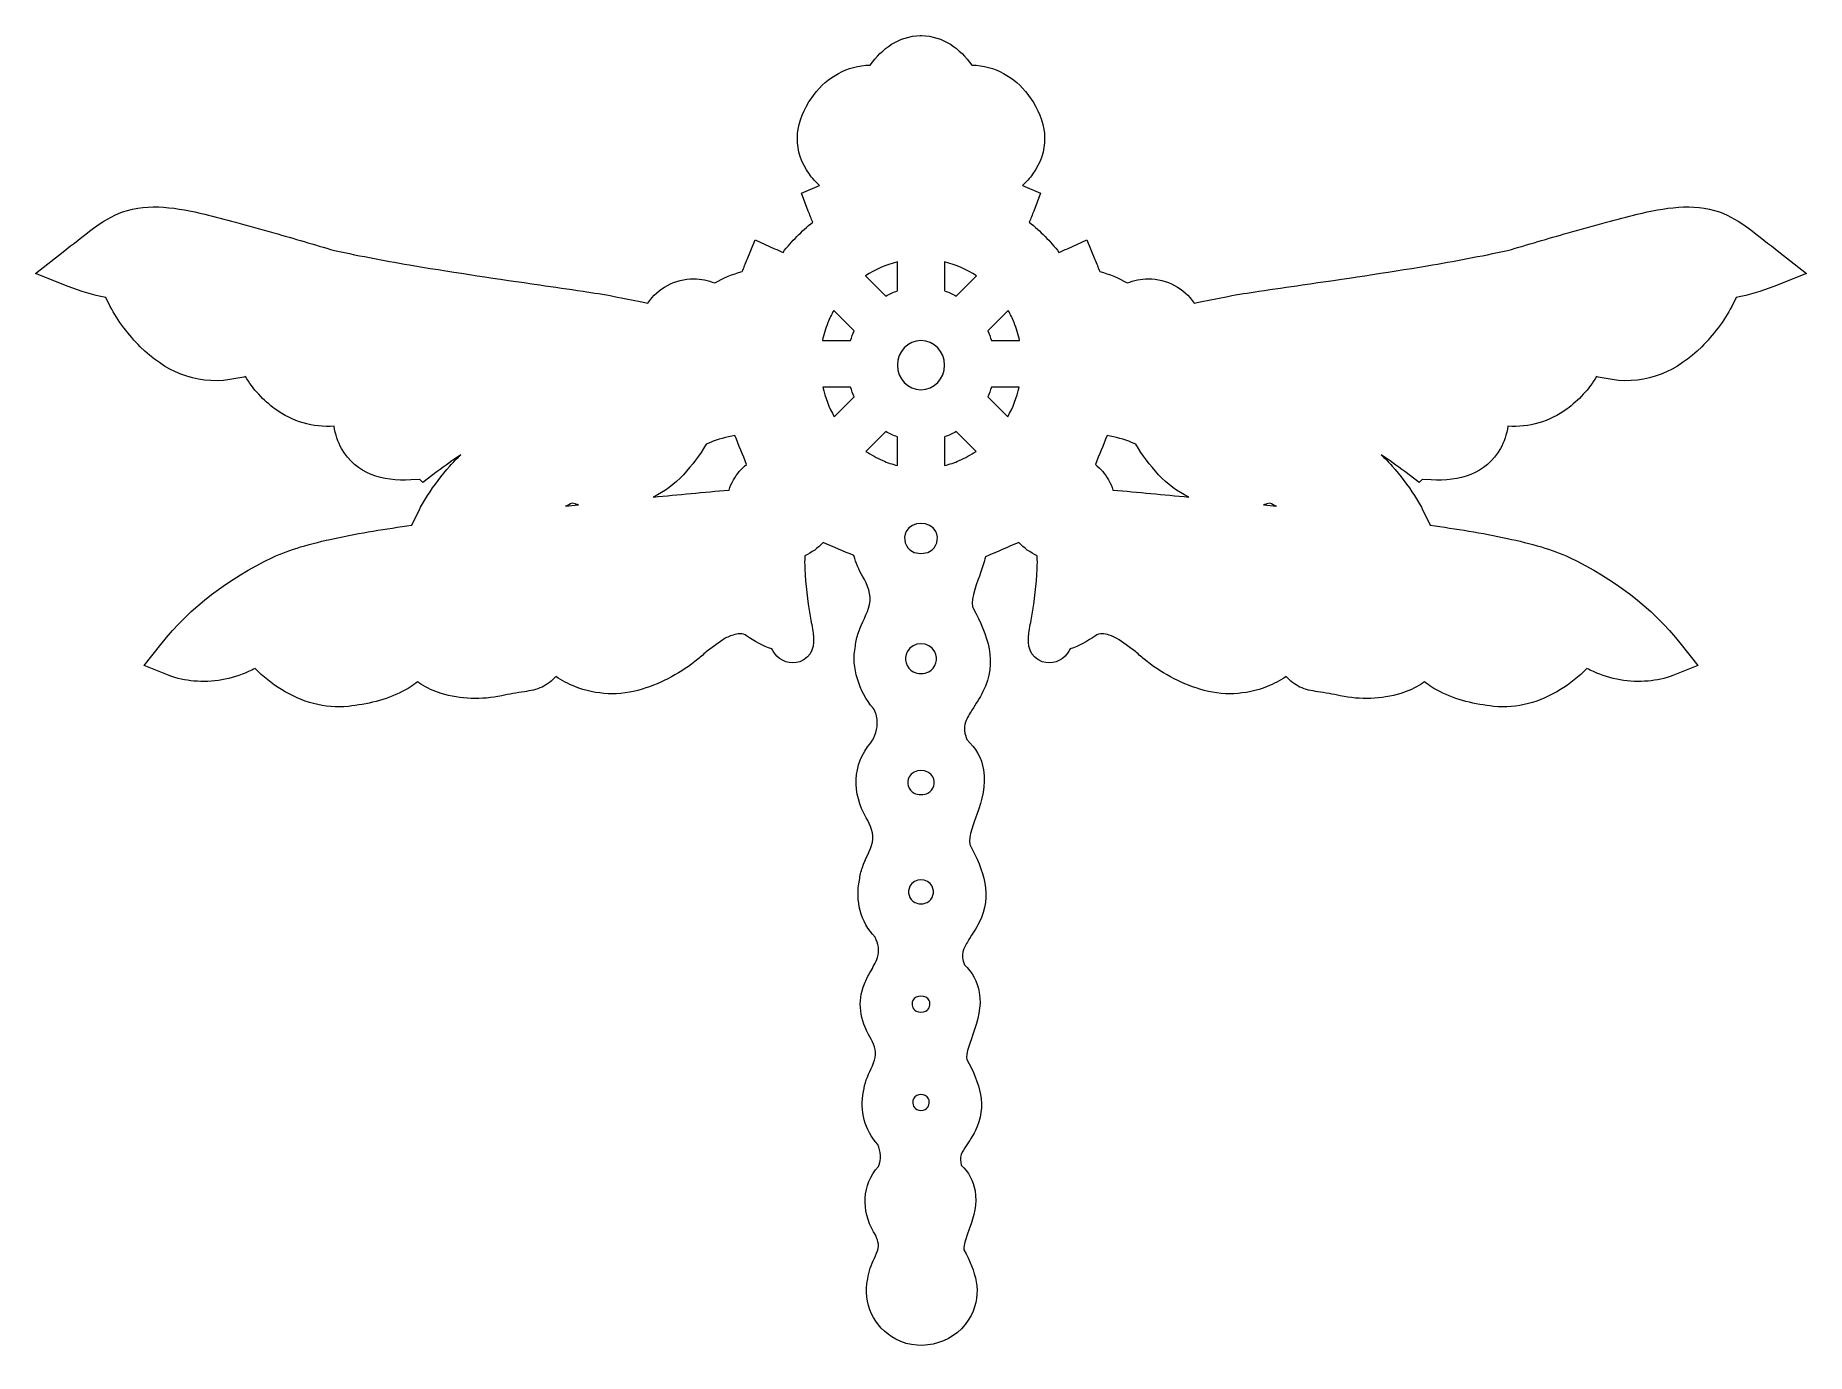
# Model space of a CAD drawing. Header units: millimetres. Extents: x -219 to 219, y -164 to 162.
import ezdxf

# ---------------------------------------------------------------- set-up
doc = ezdxf.new("R2010")
doc.units = ezdxf.units.MM
doc.header["$MEASUREMENT"] = 0
doc.layers.add('Layer 1', color=7, linetype='Continuous')

msp = doc.modelspace()

# ---------------------------------------------------------------- linework, layer by layer
at = {"layer": 'Layer 1', "lineweight": 20}
for points, knots in [([(-143.3159, 59.7385), (-139.8063, 53.4908), (-133.0834, 51.552), (-126.2243, 51.9822), (-126.2243, 51.9822), (-124.1264, 52.1138), (-124.1264, 52.1138), (-124.1264, 52.1138), (-124.0698, 52.177), (-124.0698, 52.177), (-124.0698, 52.177), (-123.2167, 51.3246), (-123.2167, 51.3246), (-123.2167, 51.3246), (-119.6546, 54.0344), (-119.6546, 54.0344), (-117.7568, 55.4782), (-115.813, 56.8648), (-113.8468, 58.2192), (-114.7666, 57.3054), (-115.6591, 56.3628), (-116.5234, 55.3925), (-118.5576, 53.1087), (-120.4356, 50.6769), (-122.0866, 48.1108), (-122.7758, 47.0395), (-123.4468, 45.9457), (-124.0076, 44.8034), (-124.0076, 44.8034), (-125.9844, 40.7765), (-125.9844, 40.7765), (-132.37, 39.8788), (-138.7461, 38.8719), (-145.0495, 37.5171), (-147.8756, 36.9098), (-150.6884, 36.2312), (-153.4562, 35.4014), (-155.8292, 34.69), (-158.191, 33.871), (-160.4173, 32.7879), (-171.4221, 27.4346), (-180.4621, 20.8251), (-188.0554, 11.264), (-188.0554, 11.264), (-192.1604, 6.0954), (-192.1604, 6.0954), (-192.1604, 6.0954), (-185.9948, 3.5905), (-185.9948, 3.5905), (-184.1251, 2.8309), (-181.8594, 2.4165), (-179.8461, 2.2386), (-175.2128, 1.8294), (-170.5634, 2.6483), (-166.3438, 4.5663), (-165.7957, 4.8155), (-165.2571, 5.0832), (-164.7249, 5.3631), (-164.7249, 5.3631), (-164.6859, 5.3209), (-164.6859, 5.3209), (-162.8653, 3.3517), (-160.4633, 1.529), (-158.1719, 0.1154), (-153.2444, -2.9247), (-147.4883, -4.6828), (-141.6395, -4.0305), (-137.0967, -3.5239), (-132.4148, -2.4664), (-128.3357, -0.3871), (-127.0253, 0.2809), (-125.7155, 1.0916), (-124.5337, 2.0428), (-124.2843, 1.8444), (-124.0253, 1.6572), (-123.7595, 1.4811), (-122.2279, 0.4663), (-120.4481, -0.2707), (-118.6896, -0.8118), (-113.9089, -2.2831), (-108.625, -2.4667), (-103.7362, -1.4137), (-101.8784, -1.0135), (-100.0043, -0.6986), (-98.1262, -0.4064), (-96.6018, -0.1691), (-95.1666, 0.0805), (-93.7608, 0.7514), (-92.4542, 1.375), (-91.3513, 2.3004), (-90.3512, 3.3301), (-88.8681, 2.3515), (-87.2101, 1.5146), (-85.6669, 0.8953), (-80.3124, -1.2537), (-74.5416, -1.5061), (-69.0238, 0.2104), (-63.9891, 1.7766), (-59.2826, 4.3213), (-55.2283, 7.6455), (-54.4183, 8.3096), (-53.6256, 9.0045), (-52.8685, 9.731), (-52.8685, 9.731), (-49.0374, 12.4445), (-49.0374, 12.4445), (-48.3464, 12.9339), (-47.3192, 13.3742), (-46.5056, 13.6187), (-45.4114, 13.9475), (-44.1665, 14.109), (-43.1755, 13.4249), (-41.3684, 12.1775), (-39.1604, 10.7912), (-36.9645, 10.2039), (-36.7527, 9.8192), (-36.5194, 9.4475), (-36.2595, 9.1003), (-34.7994, 7.1497), (-32.4444, 6.1749), (-30.0431, 7.0215), (-26.7664, 8.1768), (-26.3185, 11.1295), (-26.7341, 14.0693), (-26.9352, 15.4915), (-27.2009, 16.9028), (-27.4413, 18.3187), (-28.097, 22.1794), (-28.662, 26.0784), (-28.7891, 29.995), (-28.824, 31.0701), (-28.8273, 32.1505), (-28.7787, 33.2276), (-27.0464, 34.0077), (-25.5057, 35.1333), (-24.2478, 36.5321), (-21.7066, 35.4359), (-19.1659, 34.3386), (-16.6207, 33.2516), (-16.1585, 31.4628), (-15.427, 29.7491), (-14.4912, 28.1427), (-13.2594, 26.0281), (-12.2211, 23.6326), (-12.7624, 21.1519), (-13.2564, 18.8876), (-14.7349, 16.5311), (-15.5038, 14.2643), (-15.8784, 13.16), (-16.1493, 12.0296), (-16.2769, 10.8724), (-17.359, 5.4861), (-15.325, -0.2997), (-11.8794, -4.4966), (-11.201, -5.3229), (-10.89, -6.6203), (-10.8458, -7.6605), (-10.7649, -9.5608), (-11.4304, -11.4198), (-12.4214, -13.0305), (-17.08, -18.3925), (-17.0631, -25.6179), (-13.5791, -31.6058), (-12.5233, -33.4206), (-11.5946, -35.5111), (-12.0586, -37.6428), (-12.4975, -39.6594), (-13.8435, -41.8183), (-14.5327, -43.8473), (-14.8819, -44.8753), (-15.1349, -45.9275), (-15.2561, -47.0045), (-16.3028, -52.089), (-15.0178, -57.3217), (-11.4076, -61.1306), (-10.6472, -62.7454), (-10.1963, -64.393), (-10.7906, -66.1625), (-11.1981, -67.3756), (-11.9296, -68.574), (-12.556, -69.6918), (-13.0967, -70.6566), (-13.6146, -71.6279), (-14.0254, -72.6545), (-15.8748, -77.2761), (-15.1224, -81.5627), (-12.668, -85.79), (-11.7889, -87.3041), (-10.9695, -89.0934), (-11.3558, -90.8752), (-11.7395, -92.6454), (-12.9507, -94.6008), (-13.5603, -96.3921), (-13.8857, -97.3479), (-14.1216, -98.3266), (-14.2362, -99.328), (-15.1946, -104.0167), (-14.017, -108.8413), (-10.721, -112.3746), (-9.9635, -114.132), (-9.7956, -116.0444), (-10.5717, -117.8169), (-14.6928, -122.3922), (-14.7929, -128.7589), (-11.7526, -133.9862), (-11.0504, -135.1939), (-10.3366, -136.6834), (-10.6476, -138.1132), (-10.9811, -139.6461), (-12.0641, -141.4019), (-12.5959, -142.9674), (-12.8934, -143.8429), (-13.1093, -144.7392), (-13.2162, -145.656), (-14.446, -151.7059), (-11.8062, -157.5515), (-6.2549, -160.5401), (0.3792, -164.1115), (8.9804, -161.2504), (12.3456, -154.6597), (15.2665, -148.939), (13.393, -143.7219), (10.5888, -138.4651), (10.3147, -137.4679), (11.6444, -134.0848), (11.9765, -133.1241), (13.0195, -130.1072), (13.8695, -127.0685), (13.3335, -123.8531), (12.9164, -121.3511), (11.7203, -119.214), (9.9202, -117.4742), (9.6829, -116.6227), (9.5913, -115.7613), (9.9089, -114.8956), (10.1846, -114.1442), (10.7034, -113.3746), (11.1422, -112.7051), (11.9247, -111.5116), (12.6772, -110.3538), (13.3274, -109.0805), (16.5183, -102.8308), (14.3968, -97.1212), (11.3327, -91.3868), (10.807, -90.338), (12.5099, -85.999), (12.8788, -84.9319), (14.0148, -81.6465), (14.9652, -78.3111), (14.3804, -74.8028), (13.9309, -72.1061), (12.6365, -69.8066), (10.6828, -67.9327), (10.254, -66.7772), (10.0209, -65.5899), (10.4133, -64.3724), (10.7116, -63.4467), (11.3056, -62.5102), (11.8246, -61.689), (12.6993, -60.3051), (13.563, -58.9673), (14.309, -57.5064), (17.7632, -50.7411), (15.4102, -44.5522), (12.0976, -38.3526), (12.0536, -38.2703), (12.0216, -38.1829), (11.9984, -38.0929), (11.5835, -36.4811), (13.2352, -32.3242), (13.7812, -30.7453), (15.0111, -27.1894), (16.0598, -23.5488), (15.4278, -19.7575), (14.9319, -16.7817), (13.4747, -14.2737), (11.2843, -12.2447), (10.7622, -10.8463), (10.4697, -9.4042), (10.9602, -7.9362), (11.3067, -6.8988), (11.973, -5.8621), (12.5616, -4.9412), (13.5271, -3.4307), (14.474, -1.9693), (15.2907, -0.3696), (19.0081, 6.9106), (16.4231, 13.5802), (12.8625, 20.2444), (12.7954, 20.3698), (12.746, 20.5025), (12.7107, 20.6396), (12.2106, 22.5818), (14.0295, 27.1159), (14.6831, 29.006), (15.1381, 30.3216), (15.5724, 31.6426), (15.9189, 32.9878), (18.6712, 34.161), (21.4176, 35.3474), (24.1647, 36.5322), (25.4227, 35.1333), (26.9633, 34.0077), (28.6957, 33.2276), (28.7442, 32.1505), (28.741, 31.0701), (28.7061, 29.995), (28.579, 26.0784), (28.014, 22.1794), (27.3583, 18.3187), (27.1178, 16.9028), (26.8522, 15.4915), (26.6511, 14.0693), (26.2355, 11.1295), (26.6834, 8.1768), (29.9601, 7.0215), (32.3614, 6.1749), (34.7164, 7.1497), (36.1765, 9.1003), (36.4364, 9.4475), (36.6697, 9.8192), (36.8815, 10.2039), (39.0774, 10.7912), (41.2855, 12.1774), (43.0926, 13.4249), (44.096, 14.1174), (45.3732, 13.9419), (46.4761, 13.6024), (47.2653, 13.3596), (48.2822, 12.9205), (48.9537, 12.445), (48.9537, 12.445), (52.7855, 9.731), (52.7855, 9.731), (53.5426, 9.0045), (54.3353, 8.3096), (55.1453, 7.6455), (59.1996, 4.3213), (63.9062, 1.7766), (68.9409, 0.2104), (74.4586, -1.5061), (80.2295, -1.2537), (85.5839, 0.8953), (87.1272, 1.5146), (88.7852, 2.3515), (90.2682, 3.33), (91.2683, 2.3003), (92.3712, 1.3749), (93.6778, 0.7513), (95.0836, 0.0804), (96.5188, -0.1691), (98.0432, -0.4064), (99.9213, -0.6986), (101.7954, -1.0135), (103.6532, -1.4137), (108.542, -2.4667), (113.826, -2.2831), (118.6066, -0.8118), (120.365, -0.2707), (122.145, 0.4664), (123.6765, 1.4812), (123.9423, 1.6572), (124.2014, 1.8445), (124.4507, 2.0428), (125.6325, 1.0916), (126.9423, 0.2809), (128.2527, -0.3871), (132.3318, -2.4664), (137.0136, -3.5239), (141.5565, -4.0305), (147.4054, -4.6828), (153.1614, -2.9247), (158.0889, 0.1154), (160.3804, 1.529), (162.7823, 3.3517), (164.6029, 5.3209), (164.6029, 5.3209), (164.6419, 5.3631), (164.6419, 5.3631), (165.1741, 5.0832), (165.7127, 4.8154), (166.2608, 4.5663), (170.4801, 2.6485), (175.1291, 1.8295), (179.7621, 2.2385), (181.7756, 2.4164), (184.0418, 2.8308), (185.9118, 3.5905), (185.9118, 3.5905), (192.0774, 6.0954), (192.0774, 6.0954), (192.0774, 6.0954), (187.9724, 11.264), (187.9724, 11.264), (180.3791, 20.825), (171.3391, 27.4346), (160.3344, 32.7879), (158.1081, 33.871), (155.7463, 34.69), (153.3732, 35.4014), (150.6054, 36.2312), (147.7927, 36.9098), (144.9666, 37.5171), (138.6631, 38.8719), (132.287, 39.8788), (125.9014, 40.7765), (125.9014, 40.7765), (123.9246, 44.8034), (123.9246, 44.8034), (123.3638, 45.9457), (122.6928, 47.0395), (122.0036, 48.1108), (120.3526, 50.6769), (118.4746, 53.1087), (116.4404, 55.3925), (115.5761, 56.3628), (114.6835, 57.3054), (113.7638, 58.2192), (115.73, 56.8648), (117.6738, 55.4782), (119.5716, 54.0344), (119.5716, 54.0344), (123.1337, 51.3246), (123.1337, 51.3246), (123.1337, 51.3246), (123.9868, 52.177), (123.9868, 52.177), (123.9868, 52.177), (124.0434, 52.1138), (124.0434, 52.1138), (124.0434, 52.1138), (126.1413, 51.9822), (126.1413, 51.9822), (133.0004, 51.552), (139.7233, 53.4908), (143.2329, 59.7385), (144.129, 61.3334), (144.7944, 63.2897), (145.1058, 65.2364), (150.3314, 64.9083), (155.3401, 66.3499), (159.7146, 69.5377), (162.457, 71.5362), (165.2977, 74.555), (166.9685, 77.5316), (168.2673, 77.2675), (169.5704, 77.0239), (170.8788, 76.8097), (179.4425, 75.4085), (187.1297, 79.04), (193.0539, 84.94), (195.839, 87.7139), (198.6545, 91.37), (200.4316, 94.8566), (200.4316, 94.8566), (201.5562, 97.063), (201.5562, 97.063), (204.7124, 97.7493), (207.8188, 98.6604), (210.8233, 99.8349), (210.8233, 99.8349), (218.955, 103.0136), (218.955, 103.0136), (218.955, 103.0136), (212.1063, 108.3676), (212.1063, 108.3676), (209.6117, 110.3177), (207.179, 112.342), (204.6179, 114.2094), (202.3705, 115.848), (200.0393, 117.3055), (197.3991, 118.2565), (190.8767, 120.6058), (183.6156, 119.2067), (177.0694, 117.6962), (174.5356, 117.1116), (172.0248, 116.4365), (169.5164, 115.755), (166.3318, 114.8899), (163.1557, 113.9945), (159.983, 113.0879), (154.9921, 111.6617), (150.01, 110.2055), (145.0332, 108.7319), (138.4473, 107.2987), (131.8147, 106.0794), (125.1682, 104.9521), (114.8836, 103.2077), (104.5586, 101.7054), (94.2329, 100.2192), (90.6675, 99.7061), (87.1016, 99.1962), (83.5403, 98.6564), (80.9698, 98.2668), (78.3989, 97.8748), (75.8471, 97.3783), (73.5633, 96.934), (71.2834, 96.4704), (69.003, 96.0097), (68.5159, 95.9113), (68.0288, 95.8125), (67.5416, 95.7141), (65.0404, 99.4085), (60.7841, 101.7076), (56.1572, 101.7076), (54.3628, 101.7076), (52.596, 101.3632), (50.9509, 100.6972), (48.838, 101.9496), (46.5755, 102.9055), (44.1857, 103.5106), (43.7786, 104.5116), (43.3697, 105.512), (42.9582, 106.5113), (42.9582, 106.5113), (40.9728, 111.3338), (40.9728, 111.3338), (40.9728, 111.3338), (36.155, 109.1785), (36.155, 109.1785), (35.464, 108.8693), (34.7719, 108.5626), (34.0786, 108.2581), (31.9466, 111.0257), (29.4791, 113.5307), (26.7296, 115.7102), (27.1038, 116.6264), (27.4687, 117.5465), (27.8224, 118.4706), (27.8224, 118.4706), (29.5314, 122.9362), (29.5314, 122.9362), (29.5314, 122.9362), (25.0687, 124.8088), (25.0687, 124.8088), (26.0055, 125.6805), (26.8547, 126.6213), (27.5494, 127.5706), (31.6763, 133.2103), (31.3097, 139.7278), (27.6616, 145.4911), (27.274, 146.1035), (26.8599, 146.6999), (26.4175, 147.2753), (23.018, 151.6971), (18.2816, 154.4548), (12.5744, 154.5891), (12.5522, 154.5897), (12.5298, 154.5901), (12.5076, 154.5906), (9.6232, 158.6772), (5.406, 161.7441), (0.1335, 161.92), (0.1335, 161.92), (-0.0415, 161.9258), (-0.0415, 161.9258), (-0.0415, 161.9258), (-0.2165, 161.92), (-0.2165, 161.92), (-5.4889, 161.7441), (-9.7061, 158.6771), (-12.5906, 154.5906), (-12.6129, 154.5901), (-12.6352, 154.5897), (-12.6574, 154.5891), (-18.3646, 154.4548), (-23.101, 151.6971), (-26.5005, 147.2753), (-26.9429, 146.6998), (-27.357, 146.1035), (-27.7446, 145.4911), (-31.3925, 139.7281), (-31.7594, 133.2111), (-27.633, 127.5715), (-26.9379, 126.6215), (-26.0886, 125.6806), (-25.1515, 124.8089), (-25.1515, 124.8089), (-29.6145, 122.9361), (-29.6145, 122.9361), (-29.6145, 122.9361), (-27.9053, 118.4704), (-27.9053, 118.4704), (-27.5515, 117.5464), (-27.1866, 116.6264), (-26.8126, 115.7102), (-29.562, 113.5307), (-32.0296, 111.0257), (-34.1616, 108.2581), (-34.8549, 108.5626), (-35.547, 108.8693), (-36.238, 109.1785), (-36.238, 109.1785), (-41.0558, 111.3338), (-41.0558, 111.3338), (-41.0558, 111.3338), (-43.0412, 106.5113), (-43.0412, 106.5113), (-43.4527, 105.512), (-43.8616, 104.5116), (-44.2687, 103.5106), (-46.6585, 102.9055), (-48.921, 101.9496), (-51.034, 100.6972), (-52.6789, 101.3632), (-54.4457, 101.7076), (-56.2401, 101.7076), (-60.867, 101.7076), (-65.1234, 99.4085), (-67.6246, 95.7141), (-68.1118, 95.8125), (-68.5989, 95.9113), (-69.0861, 96.0097), (-71.3664, 96.4704), (-73.6463, 96.934), (-75.9301, 97.3783), (-78.4819, 97.8748), (-81.0528, 98.2668), (-83.6233, 98.6564), (-87.1846, 99.1962), (-90.7506, 99.7061), (-94.3159, 100.2192), (-104.6417, 101.7054), (-114.9666, 103.2077), (-125.2512, 104.9521), (-131.8977, 106.0794), (-138.5303, 107.2987), (-145.1162, 108.7319), (-150.093, 110.2055), (-155.0751, 111.6617), (-160.0661, 113.0879), (-163.2387, 113.9945), (-166.4148, 114.8899), (-169.5995, 115.755), (-172.1078, 116.4365), (-174.6186, 117.1116), (-177.1524, 117.6962), (-183.6987, 119.2066), (-190.9597, 120.6058), (-197.4821, 118.2565), (-200.1223, 117.3055), (-202.4535, 115.848), (-204.7008, 114.2094), (-207.2619, 112.342), (-209.6946, 110.3177), (-212.1892, 108.3676), (-212.1892, 108.3676), (-219.0376, 103.0136), (-219.0376, 103.0136), (-219.0376, 103.0136), (-210.9062, 99.8349), (-210.9062, 99.8349), (-207.9021, 98.6605), (-204.7963, 97.7495), (-201.6404, 97.0633), (-201.6404, 97.0633), (-200.5138, 94.8549), (-200.5138, 94.8549), (-198.7345, 91.3671), (-195.9235, 87.7153), (-193.1369, 84.94), (-187.2127, 79.04), (-179.5255, 75.4085), (-170.9618, 76.8097), (-169.6534, 77.0239), (-168.3503, 77.2675), (-167.0515, 77.5316), (-165.3807, 74.555), (-162.54, 71.5362), (-159.7976, 69.5377), (-155.4231, 66.3499), (-150.4145, 64.9084), (-145.1888, 65.2364), (-144.8775, 63.2898), (-144.212, 61.3334), (-143.3159, 59.7385)], [0, 0, 0, 0, 0.00444444, 0.00444444, 0.00444444, 0.00888889, 0.00888889, 0.00888889, 0.01333333, 0.01333333, 0.01333333, 0.01777778, 0.01777778, 0.01777778, 0.02222222, 0.02222222, 0.02222222, 0.02666667, 0.02666667, 0.02666667, 0.03111111, 0.03111111, 0.03111111, 0.03555556, 0.03555556, 0.03555556, 0.04, 0.04, 0.04, 0.04444444, 0.04444444, 0.04444444, 0.04888889, 0.04888889, 0.04888889, 0.05333333, 0.05333333, 0.05333333, 0.05777778, 0.05777778, 0.05777778, 0.06222222, 0.06222222, 0.06222222, 0.06666667, 0.06666667, 0.06666667, 0.07111111, 0.07111111, 0.07111111, 0.07555556, 0.07555556, 0.07555556, 0.08, 0.08, 0.08, 0.08444444, 0.08444444, 0.08444444, 0.08888889, 0.08888889, 0.08888889, 0.09333333, 0.09333333, 0.09333333, 0.09777778, 0.09777778, 0.09777778, 0.10222222, 0.10222222, 0.10222222, 0.10666667, 0.10666667, 0.10666667, 0.11111111, 0.11111111, 0.11111111, 0.11555556, 0.11555556, 0.11555556, 0.12, 0.12, 0.12, 0.12444444, 0.12444444, 0.12444444, 0.12888889, 0.12888889, 0.12888889, 0.13333333, 0.13333333, 0.13333333, 0.13777778, 0.13777778, 0.13777778, 0.14222222, 0.14222222, 0.14222222, 0.14666667, 0.14666667, 0.14666667, 0.15111111, 0.15111111, 0.15111111, 0.15555556, 0.15555556, 0.15555556, 0.16, 0.16, 0.16, 0.16444444, 0.16444444, 0.16444444, 0.16888889, 0.16888889, 0.16888889, 0.17333333, 0.17333333, 0.17333333, 0.17777778, 0.17777778, 0.17777778, 0.18222222, 0.18222222, 0.18222222, 0.18666667, 0.18666667, 0.18666667, 0.19111111, 0.19111111, 0.19111111, 0.19555556, 0.19555556, 0.19555556, 0.2, 0.2, 0.2, 0.20444444, 0.20444444, 0.20444444, 0.20888889, 0.20888889, 0.20888889, 0.21333333, 0.21333333, 0.21333333, 0.21777778, 0.21777778, 0.21777778, 0.22222222, 0.22222222, 0.22222222, 0.22666667, 0.22666667, 0.22666667, 0.23111111, 0.23111111, 0.23111111, 0.23555556, 0.23555556, 0.23555556, 0.24, 0.24, 0.24, 0.24444444, 0.24444444, 0.24444444, 0.24888889, 0.24888889, 0.24888889, 0.25333333, 0.25333333, 0.25333333, 0.25777778, 0.25777778, 0.25777778, 0.26222222, 0.26222222, 0.26222222, 0.26666667, 0.26666667, 0.26666667, 0.27111111, 0.27111111, 0.27111111, 0.27555556, 0.27555556, 0.27555556, 0.28, 0.28, 0.28, 0.28444444, 0.28444444, 0.28444444, 0.28888889, 0.28888889, 0.28888889, 0.29333333, 0.29333333, 0.29333333, 0.29777778, 0.29777778, 0.29777778, 0.30222222, 0.30222222, 0.30222222, 0.30666667, 0.30666667, 0.30666667, 0.31111111, 0.31111111, 0.31111111, 0.31555556, 0.31555556, 0.31555556, 0.32, 0.32, 0.32, 0.32444444, 0.32444444, 0.32444444, 0.32888889, 0.32888889, 0.32888889, 0.33333333, 0.33333333, 0.33333333, 0.33777778, 0.33777778, 0.33777778, 0.34222222, 0.34222222, 0.34222222, 0.34666667, 0.34666667, 0.34666667, 0.35111111, 0.35111111, 0.35111111, 0.35555556, 0.35555556, 0.35555556, 0.36, 0.36, 0.36, 0.36444444, 0.36444444, 0.36444444, 0.36888889, 0.36888889, 0.36888889, 0.37333333, 0.37333333, 0.37333333, 0.37777778, 0.37777778, 0.37777778, 0.38222222, 0.38222222, 0.38222222, 0.38666667, 0.38666667, 0.38666667, 0.39111111, 0.39111111, 0.39111111, 0.39555556, 0.39555556, 0.39555556, 0.4, 0.4, 0.4, 0.40444444, 0.40444444, 0.40444444, 0.40888889, 0.40888889, 0.40888889, 0.41333333, 0.41333333, 0.41333333, 0.41777778, 0.41777778, 0.41777778, 0.42222222, 0.42222222, 0.42222222, 0.42666667, 0.42666667, 0.42666667, 0.43111111, 0.43111111, 0.43111111, 0.43555556, 0.43555556, 0.43555556, 0.44, 0.44, 0.44, 0.44444444, 0.44444444, 0.44444444, 0.44888889, 0.44888889, 0.44888889, 0.45333333, 0.45333333, 0.45333333, 0.45777778, 0.45777778, 0.45777778, 0.46222222, 0.46222222, 0.46222222, 0.46666667, 0.46666667, 0.46666667, 0.47111111, 0.47111111, 0.47111111, 0.47555556, 0.47555556, 0.47555556, 0.48, 0.48, 0.48, 0.48444444, 0.48444444, 0.48444444, 0.48888889, 0.48888889, 0.48888889, 0.49333333, 0.49333333, 0.49333333, 0.49777778, 0.49777778, 0.49777778, 0.50222222, 0.50222222, 0.50222222, 0.50666667, 0.50666667, 0.50666667, 0.51111111, 0.51111111, 0.51111111, 0.51555556, 0.51555556, 0.51555556, 0.52, 0.52, 0.52, 0.52444444, 0.52444444, 0.52444444, 0.52888889, 0.52888889, 0.52888889, 0.53333333, 0.53333333, 0.53333333, 0.53777778, 0.53777778, 0.53777778, 0.54222222, 0.54222222, 0.54222222, 0.54666667, 0.54666667, 0.54666667, 0.55111111, 0.55111111, 0.55111111, 0.55555556, 0.55555556, 0.55555556, 0.56, 0.56, 0.56, 0.56444444, 0.56444444, 0.56444444, 0.56888889, 0.56888889, 0.56888889, 0.57333333, 0.57333333, 0.57333333, 0.57777778, 0.57777778, 0.57777778, 0.58222222, 0.58222222, 0.58222222, 0.58666667, 0.58666667, 0.58666667, 0.59111111, 0.59111111, 0.59111111, 0.59555556, 0.59555556, 0.59555556, 0.6, 0.6, 0.6, 0.60444444, 0.60444444, 0.60444444, 0.60888889, 0.60888889, 0.60888889, 0.61333333, 0.61333333, 0.61333333, 0.61777778, 0.61777778, 0.61777778, 0.62222222, 0.62222222, 0.62222222, 0.62666667, 0.62666667, 0.62666667, 0.63111111, 0.63111111, 0.63111111, 0.63555556, 0.63555556, 0.63555556, 0.64, 0.64, 0.64, 0.64444444, 0.64444444, 0.64444444, 0.64888889, 0.64888889, 0.64888889, 0.65333333, 0.65333333, 0.65333333, 0.65777778, 0.65777778, 0.65777778, 0.66222222, 0.66222222, 0.66222222, 0.66666667, 0.66666667, 0.66666667, 0.67111111, 0.67111111, 0.67111111, 0.67555556, 0.67555556, 0.67555556, 0.68, 0.68, 0.68, 0.68444444, 0.68444444, 0.68444444, 0.68888889, 0.68888889, 0.68888889, 0.69333333, 0.69333333, 0.69333333, 0.69777778, 0.69777778, 0.69777778, 0.70222222, 0.70222222, 0.70222222, 0.70666667, 0.70666667, 0.70666667, 0.71111111, 0.71111111, 0.71111111, 0.71555556, 0.71555556, 0.71555556, 0.72, 0.72, 0.72, 0.72444444, 0.72444444, 0.72444444, 0.72888889, 0.72888889, 0.72888889, 0.73333333, 0.73333333, 0.73333333, 0.73777778, 0.73777778, 0.73777778, 0.74222222, 0.74222222, 0.74222222, 0.74666667, 0.74666667, 0.74666667, 0.75111111, 0.75111111, 0.75111111, 0.75555556, 0.75555556, 0.75555556, 0.76, 0.76, 0.76, 0.76444444, 0.76444444, 0.76444444, 0.76888889, 0.76888889, 0.76888889, 0.77333333, 0.77333333, 0.77333333, 0.77777778, 0.77777778, 0.77777778, 0.78222222, 0.78222222, 0.78222222, 0.78666667, 0.78666667, 0.78666667, 0.79111111, 0.79111111, 0.79111111, 0.79555556, 0.79555556, 0.79555556, 0.8, 0.8, 0.8, 0.80444444, 0.80444444, 0.80444444, 0.80888889, 0.80888889, 0.80888889, 0.81333333, 0.81333333, 0.81333333, 0.81777778, 0.81777778, 0.81777778, 0.82222222, 0.82222222, 0.82222222, 0.82666667, 0.82666667, 0.82666667, 0.83111111, 0.83111111, 0.83111111, 0.83555556, 0.83555556, 0.83555556, 0.84, 0.84, 0.84, 0.84444444, 0.84444444, 0.84444444, 0.84888889, 0.84888889, 0.84888889, 0.85333333, 0.85333333, 0.85333333, 0.85777778, 0.85777778, 0.85777778, 0.86222222, 0.86222222, 0.86222222, 0.86666667, 0.86666667, 0.86666667, 0.87111111, 0.87111111, 0.87111111, 0.87555556, 0.87555556, 0.87555556, 0.88, 0.88, 0.88, 0.88444444, 0.88444444, 0.88444444, 0.88888889, 0.88888889, 0.88888889, 0.89333333, 0.89333333, 0.89333333, 0.89777778, 0.89777778, 0.89777778, 0.90222222, 0.90222222, 0.90222222, 0.90666667, 0.90666667, 0.90666667, 0.91111111, 0.91111111, 0.91111111, 0.91555556, 0.91555556, 0.91555556, 0.92, 0.92, 0.92, 0.92444444, 0.92444444, 0.92444444, 0.92888889, 0.92888889, 0.92888889, 0.93333333, 0.93333333, 0.93333333, 0.93777778, 0.93777778, 0.93777778, 0.94222222, 0.94222222, 0.94222222, 0.94666667, 0.94666667, 0.94666667, 0.95111111, 0.95111111, 0.95111111, 0.95555556, 0.95555556, 0.95555556, 0.96, 0.96, 0.96, 0.96444444, 0.96444444, 0.96444444, 0.96888889, 0.96888889, 0.96888889, 0.97333333, 0.97333333, 0.97333333, 0.97777778, 0.97777778, 0.97777778, 0.98222222, 0.98222222, 0.98222222, 0.98666667, 0.98666667, 0.98666667, 0.99111111, 0.99111111, 0.99111111, 0.99555556, 0.99555556, 0.99555556, 1, 1, 1, 1]), ([(-8.7173, 97.4508), (-8.7173, 97.4508), (-13.7543, 102.4442), (-13.7543, 102.4442), (-11.3779, 104.0393), (-8.7194, 105.2228), (-5.8743, 105.9116), (-5.8743, 105.9116), (-5.8743, 98.7407), (-5.8743, 98.7407), (-6.8594, 98.3946), (-7.8101, 97.9623), (-8.7173, 97.4508)], [0, 0, 0, 0, 0.25, 0.25, 0.25, 0.5, 0.5, 0.5, 0.75, 0.75, 0.75, 1, 1, 1, 1]), ([(8.6343, 97.4508), (7.7271, 97.9623), (6.7764, 98.3946), (5.7913, 98.7407), (5.7913, 98.7407), (5.7913, 105.9116), (5.7913, 105.9116), (8.6363, 105.2228), (11.2948, 104.0393), (13.6713, 102.4442), (13.6713, 102.4442), (8.6343, 97.4508), (8.6343, 97.4508)], [0, 0, 0, 0, 0.25, 0.25, 0.25, 0.5, 0.5, 0.5, 0.75, 0.75, 0.75, 1, 1, 1, 1]), ([(-24.423, 86.4473), (-24.1051, 87.952), (-23.6565, 89.4373), (-23.0741, 90.8854), (-22.6512, 91.9369), (-22.1632, 92.9498), (-21.6163, 93.9202), (-21.6163, 93.9202), (-16.5306, 88.8784), (-16.5306, 88.8784), (-16.8914, 88.089), (-17.1984, 87.2766), (-17.4503, 86.4473), (-17.4503, 86.4473), (-24.423, 86.4473), (-24.423, 86.4473)], [0, 0, 0, 0, 0.2, 0.2, 0.2, 0.4, 0.4, 0.4, 0.6, 0.6, 0.6, 0.8, 0.8, 0.8, 1, 1, 1, 1]), ([(16.4476, 88.8784), (16.4476, 88.8784), (21.5334, 93.9203), (21.5334, 93.9203), (22.0804, 92.9499), (22.5683, 91.9369), (22.9912, 90.8854), (23.5736, 89.4373), (24.0222, 87.952), (24.34, 86.4473), (24.34, 86.4473), (17.3673, 86.4473), (17.3673, 86.4473), (17.1154, 87.2766), (16.8084, 88.089), (16.4476, 88.8784)], [0, 0, 0, 0, 0.2, 0.2, 0.2, 0.4, 0.4, 0.4, 0.6, 0.6, 0.6, 0.8, 0.8, 0.8, 1, 1, 1, 1]), ([(-5.8741, 80.3616), (-5.8741, 83.7128), (-3.2627, 86.4294), (-0.0414, 86.4294), (3.1798, 86.4294), (5.7913, 83.7128), (5.7913, 80.3616), (5.7913, 77.0104), (3.1798, 74.2938), (-0.0414, 74.2938), (-3.2627, 74.2938), (-5.8741, 77.0104), (-5.8741, 80.3616)], [0, 0, 0, 0, 0.25, 0.25, 0.25, 0.5, 0.5, 0.5, 0.75, 0.75, 0.75, 1, 1, 1, 1]), ([(-21.4877, 67.5896), (-22.8057, 69.9039), (-23.7585, 72.3819), (-24.3366, 74.9348), (-24.3366, 74.9348), (-17.4504, 74.9348), (-17.4504, 74.9348), (-17.1985, 74.1055), (-16.8915, 73.2931), (-16.5308, 72.5036), (-16.5308, 72.5036), (-21.4877, 67.5896), (-21.4877, 67.5896)], [0, 0, 0, 0, 0.25, 0.25, 0.25, 0.5, 0.5, 0.5, 0.75, 0.75, 0.75, 1, 1, 1, 1]), ([(16.4478, 72.5036), (16.8085, 73.2931), (17.1155, 74.1055), (17.3674, 74.9348), (17.3674, 74.9348), (24.2536, 74.9348), (24.2536, 74.9348), (23.6757, 72.3818), (22.7229, 69.9038), (21.4048, 67.5895), (21.4048, 67.5895), (16.4478, 72.5036), (16.4478, 72.5036)], [0, 0, 0, 0, 0.25, 0.25, 0.25, 0.5, 0.5, 0.5, 0.75, 0.75, 0.75, 1, 1, 1, 1]), ([(-66.2681, 47.7484), (-63.4913, 49.0596), (-60.9682, 50.8876), (-58.8029, 53.2618), (-56.6908, 55.5777), (-54.7288, 58.0727), (-53.2011, 60.8049), (-53.2011, 60.8049), (-52.1183, 61.2567), (-52.1183, 61.2567), (-50.2974, 62.0164), (-48.1337, 62.5927), (-46.0479, 62.9517), (-45.0939, 60.5685), (-44.1275, 58.19), (-43.1655, 55.8099), (-44.4768, 54.7484), (-45.5807, 53.4503), (-46.4166, 51.9755), (-46.8661, 51.1825), (-47.2321, 50.348), (-47.5097, 49.4859), (-53.7636, 48.9212), (-60.0178, 48.3523), (-66.2681, 47.7484)], [0, 0, 0, 0, 0.125, 0.125, 0.125, 0.25, 0.25, 0.25, 0.375, 0.375, 0.375, 0.5, 0.5, 0.5, 0.625, 0.625, 0.625, 0.75, 0.75, 0.75, 0.875, 0.875, 0.875, 1, 1, 1, 1]), ([(-13.6435, 59.0477), (-13.6435, 59.0477), (-8.7172, 63.9313), (-8.7172, 63.9313), (-7.81, 63.4199), (-6.8593, 62.9876), (-5.8743, 62.6415), (-5.8743, 62.6415), (-5.8743, 55.5274), (-5.8743, 55.5274), (-7.1127, 55.8473), (-8.3266, 56.2655), (-9.5057, 56.7747), (-10.9672, 57.4057), (-12.3498, 58.1681), (-13.6435, 59.0477)], [0, 0, 0, 0, 0.2, 0.2, 0.2, 0.4, 0.4, 0.4, 0.6, 0.6, 0.6, 0.8, 0.8, 0.8, 1, 1, 1, 1]), ([(5.7913, 55.5272), (5.7913, 55.5272), (5.7913, 62.6415), (5.7913, 62.6415), (6.7763, 62.9876), (7.727, 63.4199), (8.6342, 63.9313), (8.6342, 63.9313), (13.5605, 59.0477), (13.5605, 59.0477), (12.2668, 58.1681), (10.8842, 57.4057), (9.4228, 56.7747), (8.2436, 56.2654), (7.0297, 55.8471), (5.7913, 55.5272)], [0, 0, 0, 0, 0.2, 0.2, 0.2, 0.4, 0.4, 0.4, 0.6, 0.6, 0.6, 0.8, 0.8, 0.8, 1, 1, 1, 1]), ([(47.4267, 49.4859), (47.149, 50.348), (46.7831, 51.1825), (46.3336, 51.9755), (45.4977, 53.4503), (44.3938, 54.7484), (43.0825, 55.8099), (44.0445, 58.19), (45.0109, 60.5685), (45.9649, 62.9517), (48.0507, 62.5927), (50.2144, 62.0164), (52.0352, 61.2567), (52.0352, 61.2567), (53.1181, 60.8049), (53.1181, 60.8049), (54.6458, 58.0727), (56.6078, 55.5777), (58.7199, 53.2618), (60.8851, 50.8876), (63.4083, 49.0596), (66.1851, 47.7484), (59.9347, 48.3523), (53.6806, 48.9212), (47.4267, 49.4859)], [0, 0, 0, 0, 0.125, 0.125, 0.125, 0.25, 0.25, 0.25, 0.375, 0.375, 0.375, 0.5, 0.5, 0.5, 0.625, 0.625, 0.625, 0.75, 0.75, 0.75, 0.875, 0.875, 0.875, 1, 1, 1, 1]), ([(-87.9639, 45.4619), (-87.4202, 45.7105), (-86.8799, 45.9662), (-86.3433, 46.2292), (-86.3433, 46.2292), (-85.5761, 46.0258), (-85.5761, 46.0258), (-85.31, 45.9552), (-85.0386, 45.8895), (-84.763, 45.8285), (-85.8302, 45.7083), (-86.8971, 45.5862), (-87.9639, 45.4619)], [0, 0, 0, 0, 0.25, 0.25, 0.25, 0.5, 0.5, 0.5, 0.75, 0.75, 0.75, 1, 1, 1, 1]), ([(84.68, 45.8285), (84.9557, 45.8895), (85.227, 45.9552), (85.4932, 46.0258), (85.4932, 46.0258), (86.2603, 46.2292), (86.2603, 46.2292), (86.7968, 45.9662), (87.337, 45.7105), (87.8808, 45.4619), (86.8141, 45.5862), (85.7472, 45.7083), (84.68, 45.8285)], [0, 0, 0, 0, 0.25, 0.25, 0.25, 0.5, 0.5, 0.5, 0.75, 0.75, 0.75, 1, 1, 1, 1]), ([(-2.1742, 34.2679), (-3.936, 35.2372), (-4.5835, 37.4681), (-3.6988, 39.2338), (-2.3635, 41.8991), (2.2805, 41.8991), (3.6158, 39.2338), (4.5005, 37.4681), (3.853, 35.2372), (2.0912, 34.2679), (0.968, 33.65), (-1.051, 33.65), (-2.1742, 34.2679)], [0, 0, 0, 0, 0.25, 0.25, 0.25, 0.5, 0.5, 0.5, 0.75, 0.75, 0.75, 1, 1, 1, 1]), ([(-3.4505, 9.4751), (-2.0915, 12.1351), (2.0085, 12.1351), (3.3675, 9.4751), (4.2636, 7.7211), (3.6445, 5.481), (1.8681, 4.5279), (0.7971, 3.9533), (-0.8801, 3.9533), (-1.9511, 4.5279), (-3.7276, 5.481), (-4.3466, 7.7211), (-3.4505, 9.4751)], [0, 0, 0, 0, 0.25, 0.25, 0.25, 0.5, 0.5, 0.5, 0.75, 0.75, 0.75, 1, 1, 1, 1]), ([(-2.9955, -21.477), (-1.9258, -19.342), (1.8428, -19.342), (2.9125, -21.477), (3.6236, -22.8962), (3.1044, -24.6945), (1.6875, -25.4739), (0.785, -25.9703), (-0.868, -25.9703), (-1.7705, -25.4739), (-3.1874, -24.6945), (-3.7066, -22.8962), (-2.9955, -21.477)], [0, 0, 0, 0, 0.25, 0.25, 0.25, 0.5, 0.5, 0.5, 0.75, 0.75, 0.75, 1, 1, 1, 1]), ([(-2.7842, -48.5295), (-1.6941, -46.396), (1.6111, -46.396), (2.7012, -48.5295), (3.4208, -49.9382), (2.9268, -51.7424), (1.499, -52.5084), (0.6406, -52.9689), (-0.7236, -52.9689), (-1.582, -52.5084), (-3.0098, -51.7424), (-3.5038, -49.9382), (-2.7842, -48.5295)], [0, 0, 0, 0, 0.25, 0.25, 0.25, 0.5, 0.5, 0.5, 0.75, 0.75, 0.75, 1, 1, 1, 1]), ([(-2.0451, -76.7426), (-1.3369, -75.3291), (1.2539, -75.3291), (1.9621, -76.7426), (2.4372, -77.6911), (2.0935, -78.9028), (1.145, -79.4246), (0.5438, -79.7553), (-0.6268, -79.7553), (-1.2281, -79.4246), (-2.1765, -78.9028), (-2.5202, -77.6911), (-2.0451, -76.7426)], [0, 0, 0, 0, 0.25, 0.25, 0.25, 0.5, 0.5, 0.5, 0.75, 0.75, 0.75, 1, 1, 1, 1]), ([(-1.8788, -101.0894), (-1.1541, -99.671), (1.0711, -99.671), (1.7958, -101.0894), (2.2749, -102.0274), (1.9526, -103.241), (0.9992, -103.7524), (0.431, -104.0572), (-0.514, -104.0572), (-1.0822, -103.7524), (-2.0356, -103.241), (-2.3579, -102.0274), (-1.8788, -101.0894)], [0, 0, 0, 0, 0.25, 0.25, 0.25, 0.5, 0.5, 0.5, 0.75, 0.75, 0.75, 1, 1, 1, 1])]:
    msp.add_open_spline(points, degree=3, knots=knots, dxfattribs=at)

doc.saveas('drawing.dxf')
